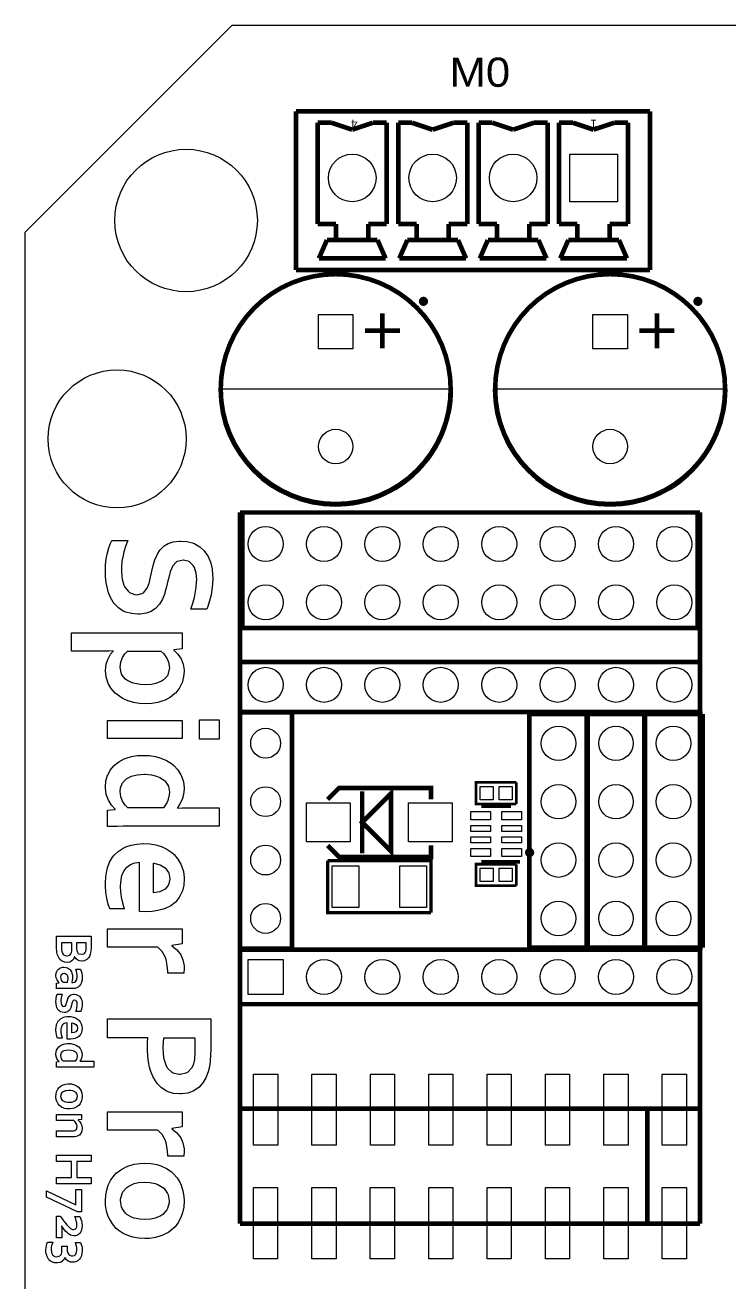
# Model space of a CAD drawing. Extents: x 27 to 210, y 6 to 115.
# Drawn here: x 26.8 to 57.4, y 60 to 114.7 of the extents above; entities that cross this region are included whole.
import ezdxf
from ezdxf.enums import TextEntityAlignment as Align

# ---------------------------------------------------------------- set-up
doc = ezdxf.new("R2010")
doc.units = 0
doc.header["$MEASUREMENT"] = 0
for name, color, linetype in [('BOTTOM', 132, 'CONTINUOUS'), ('OUTLINE', 7, 'CONTINUOUS'), ('SILKSCREEN_TOP', 7, 'CONTINUOUS'), ('TOP', 1, 'CONTINUOUS')]:
    doc.layers.add(name, color=color, linetype=linetype)

msp = doc.modelspace()

# ---------------------------------------------------------------- linework, layer by layer
at = {"layer": 'BOTTOM'}
for points in [[(50.44821, 109.08411), (52.51831, 109.08411), (52.51831, 107.01401), (50.44821, 107.01401)], [(39.51351, 102.11181), (41.01465, 102.11181), (41.01465, 100.61067), (39.51351, 100.61067)], [(51.45151, 102.11181), (52.95265, 102.11181), (52.95265, 100.61067), (51.45151, 100.61067)], [(37.97808, 72.52716), (36.45408, 72.52716), (36.45408, 74.05116), (37.97808, 74.05116)]]:
    msp.add_lwpolyline(points, close=True, dxfattribs=at)
for centre, radius in [((33.7566, 106.1974), 3.10007), ((40.9829, 108.04906), 1.03505), ((44.48302, 108.04906), 1.03505), ((47.98314, 108.04906), 1.03505), ((30.75686, 96.6978), 2.99974), ((40.26408, 96.36252), 0.75057), ((52.20208, 96.36252), 0.75057), ((37.21608, 92.12326), 0.762), ((39.75608, 92.12326), 0.762), ((42.29608, 92.12326), 0.762), ((44.83608, 92.12326), 0.762), ((47.37608, 92.12326), 0.762), ((49.91608, 92.12326), 0.762), ((52.45608, 92.12326), 0.762), ((54.99608, 92.12326), 0.762), ((37.21608, 89.58326), 0.762), ((39.75608, 89.58326), 0.762), ((42.29608, 89.58326), 0.762), ((44.83608, 89.58326), 0.762), ((47.37608, 89.58326), 0.762), ((49.91608, 89.58326), 0.762), ((52.45608, 89.58326), 0.762), ((54.99608, 89.58326), 0.762), ((37.21608, 85.99678), 0.762), ((39.75608, 85.99678), 0.762), ((42.29608, 85.99678), 0.762), ((44.83608, 85.99678), 0.762), ((47.37608, 85.99678), 0.762), ((49.91608, 85.99678), 0.762), ((52.45608, 85.99678), 0.762), ((54.99608, 85.99678), 0.762), ((37.21608, 83.45424), 0.65024), ((49.95672, 83.4517), 0.75057), ((52.45608, 83.4517), 0.75057), ((54.95544, 83.4517), 0.75057), ((37.21608, 80.91424), 0.65024), ((49.95672, 80.9117), 0.75057), ((52.45608, 80.9117), 0.75057), ((54.95544, 80.9117), 0.75057), ((37.21608, 78.37424), 0.65024), ((49.95672, 78.3717), 0.75057), ((52.45608, 78.3717), 0.75057), ((54.95544, 78.3717), 0.75057), ((37.21608, 75.83424), 0.65024), ((49.95672, 75.8317), 0.75057), ((52.45608, 75.8317), 0.75057), ((54.95544, 75.8317), 0.75057), ((39.75608, 73.28916), 0.762), ((42.29608, 73.28916), 0.762), ((44.83608, 73.28916), 0.762), ((47.37608, 73.28916), 0.762), ((49.91608, 73.28916), 0.762), ((52.45608, 73.28916), 0.762), ((54.99608, 73.28916), 0.762)]:
    msp.add_circle(centre, radius, dxfattribs=at)
at = {"layer": 'OUTLINE'}
for points in [[(205.75778, 15.69974), (195.7578, 5.69976), (127.85598, 5.69976), (127.3556, 6.20014), (127.3556, 7.59968, 0.999282), (124.1552, 7.59968), (124.1552, 6.20014), (123.65482, 5.69976), (35.75558, 5.69976), (26.75636, 14.69898), (26.75636, 105.69702), (35.75558, 114.69624), (123.65482, 114.69624), (124.1552, 114.19586), (124.1552, 112.79632, 0.999282), (127.3556, 112.79632), (127.3556, 114.19586), (127.85598, 114.69624), (195.7578, 114.69624), (205.75778, 104.69626)], [(127.3556, 114.19586), (127.85598, 114.69624), (195.7578, 114.69624), (205.75778, 104.69626), (205.75778, 15.69974), (195.7578, 5.69976), (127.85598, 5.69976), (127.3556, 6.20014), (127.3556, 7.59968, 0.999282), (124.1552, 7.59968), (124.1552, 6.20014), (123.65482, 5.69976), (35.75558, 5.69976), (26.75636, 14.69898), (26.75636, 105.69702), (35.75558, 114.69624), (123.65482, 114.69624), (124.1552, 114.19586), (124.1552, 112.79632, 0.999282), (127.3556, 112.79632)], [(124.1552, 6.20014), (123.65482, 5.69976), (35.75558, 5.69976), (26.75636, 14.69898), (26.75636, 105.69702), (35.75558, 114.69624), (123.65482, 114.69624), (124.1552, 114.19586), (124.1552, 112.79632, 0.999282), (127.3556, 112.79632), (127.3556, 114.19586), (127.85598, 114.69624), (195.7578, 114.69624), (205.75778, 104.69626), (205.75778, 15.69974), (195.7578, 5.69976), (127.85598, 5.69976), (127.3556, 6.20014), (127.3556, 7.59968, 0.999282), (124.1552, 7.59968)]]:
    msp.add_lwpolyline(points, format="xyb", close=True, dxfattribs=at)
at = {"layer": 'SILKSCREEN_TOP'}
for points in [[(124.1552, 6.20014), (123.65482, 5.69976), (35.75558, 5.69976), (26.75636, 14.69898), (26.75636, 105.69702), (35.75558, 114.69624), (123.65482, 114.69624), (124.1552, 114.19586), (124.1552, 112.79632, 0.999282), (127.3556, 112.79632), (127.3556, 114.19586), (127.85598, 114.69624), (195.7578, 114.69624), (205.75778, 104.69626), (205.75778, 15.69974), (195.7578, 5.69976), (127.85598, 5.69976), (127.3556, 6.20014), (127.3556, 7.59968, 0.999282), (124.1552, 7.59968)], [(127.3556, 114.19586), (127.85598, 114.69624), (195.7578, 114.69624), (205.75778, 104.69626), (205.75778, 15.69974), (195.7578, 5.69976), (127.85598, 5.69976), (127.3556, 6.20014), (127.3556, 7.59968, 0.999282), (124.1552, 7.59968), (124.1552, 6.20014), (123.65482, 5.69976), (35.75558, 5.69976), (26.75636, 14.69898), (26.75636, 105.69702), (35.75558, 114.69624), (123.65482, 114.69624), (124.1552, 114.19586), (124.1552, 112.79632, 0.999282), (127.3556, 112.79632)], [(205.75778, 15.69974), (195.7578, 5.69976), (127.85598, 5.69976), (127.3556, 6.20014), (127.3556, 7.59968, 0.999282), (124.1552, 7.59968), (124.1552, 6.20014), (123.65482, 5.69976), (35.75558, 5.69976), (26.75636, 14.69898), (26.75636, 105.69702), (35.75558, 114.69624), (123.65482, 114.69624), (124.1552, 114.19586), (124.1552, 112.79632, 0.999282), (127.3556, 112.79632), (127.3556, 114.19586), (127.85598, 114.69624), (195.7578, 114.69624), (205.75778, 104.69626)], [(40.26408, 93.77426, 0.414214), (45.3517, 98.86188), (40.26408, 98.86188), (35.17646, 98.86188, 0.414164)], [(52.20208, 93.77426, 0.414214), (57.2897, 98.86188), (52.20208, 98.86188), (47.11446, 98.86188, 0.414164)]]:
    msp.add_lwpolyline(points, format="xyb", close=True, dxfattribs=at)
for points, const_width in [([(53.93436, 110.94974), (38.53434, 110.94974)], 0.2032), ([(38.53434, 110.94974), (38.53434, 104.04856)], 0.2032), ([(46.37786, 110.94974), (38.53434, 110.94974)], 0.20066), ([(38.53434, 104.04856), (38.53434, 110.94974)], 0.20066), ([(40.08374, 110.44936), (39.48176, 110.44936)], 0.2032), ([(39.48176, 110.44936), (39.48176, 106.05008)], 0.2032), ([(39.4843, 106.05008), (39.4843, 110.44936)], 0.20066), ([(40.08374, 110.44936), (39.4843, 110.44936)], 0.20066), ([(40.9829, 110.14964), (40.08374, 110.44936)], 0.2032), ([(40.9829, 110.14964), (40.08374, 110.44936)], 0.20066), ([(41.88206, 110.44936), (40.9829, 110.14964)], 0.2032), ([(41.88206, 110.44936), (40.9829, 110.14964)], 0.20066), ([(42.48404, 110.44936), (41.88206, 110.44936)], 0.2032), ([(42.48404, 110.44936), (41.88206, 110.44936)], 0.20066), ([(42.48404, 106.05008), (42.48404, 110.44936)], 0.2032), ([(42.48404, 106.05008), (42.48404, 110.44936)], 0.20066), ([(43.58386, 110.44936), (42.98188, 110.44936)], 0.2032), ([(42.98188, 110.44936), (42.98188, 106.05008)], 0.2032), ([(42.98442, 106.05008), (42.98442, 110.44936)], 0.20066), ([(43.58386, 110.44936), (42.98442, 110.44936)], 0.20066), ([(44.48302, 110.14964), (43.58386, 110.44936)], 0.2032), ([(44.48302, 110.14964), (43.58386, 110.44936)], 0.20066), ([(45.38218, 110.44936), (44.48302, 110.14964)], 0.2032), ([(45.38218, 110.44936), (44.48302, 110.14964)], 0.20066), ([(45.98416, 110.44936), (45.38218, 110.44936)], 0.2032), ([(45.98416, 110.44936), (45.38218, 110.44936)], 0.20066), ([(45.98416, 106.05008), (45.98416, 110.44936)], 0.2032), ([(45.98416, 106.05008), (45.98416, 110.44936)], 0.20066), ([(53.93436, 110.94974), (46.37786, 110.94974)], 0.20066), ([(47.08398, 110.44936), (46.482, 110.44936)], 0.2032), ([(46.482, 110.44936), (46.482, 106.05008)], 0.2032), ([(47.08398, 110.44936), (46.482, 110.44936)], 0.20066), ([(46.482, 106.05008), (46.482, 110.44936)], 0.20066), ([(47.98314, 110.14964), (47.08398, 110.44936)], 0.2032), ([(47.98314, 110.14964), (47.08398, 110.44936)], 0.20066), ([(48.8823, 110.44936), (47.98314, 110.14964)], 0.2032), ([(48.8823, 110.44936), (47.98314, 110.14964)], 0.20066), ([(49.48428, 110.44936), (48.8823, 110.44936)], 0.2032), ([(49.48428, 110.44936), (48.8823, 110.44936)], 0.20066), ([(49.48428, 106.05008), (49.48428, 110.44936)], 0.2032), ([(49.48428, 106.05008), (49.48428, 110.44936)], 0.20066), ([(50.5841, 110.44936), (49.98212, 110.44936)], 0.2032), ([(49.98212, 110.44936), (49.98212, 106.05008)], 0.2032), ([(49.98212, 106.05008), (49.98212, 110.44936)], 0.20066), ([(50.5841, 110.44936), (49.98212, 110.44936)], 0.20066), ([(51.48326, 110.14964), (50.5841, 110.44936)], 0.2032), ([(51.48326, 110.14964), (50.5841, 110.44936)], 0.20066), ([(52.38242, 110.44936), (51.48326, 110.14964)], 0.2032), ([(52.38242, 110.44936), (51.48326, 110.14964)], 0.20066), ([(52.9844, 110.44936), (52.38242, 110.44936)], 0.2032), ([(52.9844, 110.44936), (52.38242, 110.44936)], 0.20066), ([(52.9844, 106.05008), (52.9844, 110.44936)], 0.2032), ([(52.9844, 106.05008), (52.9844, 110.44936)], 0.20066), ([(53.93436, 104.04856), (53.93436, 110.94974)], 0.2032), ([(53.93436, 104.04856), (53.93436, 110.94974)], 0.20066), ([(39.48176, 106.05008), (40.28186, 106.05008)], 0.2032), ([(40.2844, 106.05008), (39.4843, 106.05008)], 0.20066), ([(40.28186, 106.05008), (40.28186, 105.34904)], 0.2032), ([(40.2844, 105.34904), (40.2844, 106.05008)], 0.20066), ([(41.68394, 106.05008), (42.48404, 106.05008)], 0.2032), ([(41.68394, 105.34904), (41.68394, 106.05008)], 0.2032), ([(42.48404, 106.05008), (41.68394, 106.05008)], 0.20066), ([(41.68394, 105.34904), (41.68394, 106.05008)], 0.20066), ([(42.98188, 106.05008), (43.78198, 106.05008)], 0.2032), ([(43.78452, 106.05008), (42.98442, 106.05008)], 0.20066), ([(43.78198, 106.05008), (43.78198, 105.34904)], 0.2032), ([(43.78452, 105.34904), (43.78452, 106.05008)], 0.20066), ([(45.18406, 105.34904), (45.18406, 106.05008)], 0.2032), ([(45.18406, 106.05008), (45.98416, 106.05008)], 0.2032), ([(45.98416, 106.05008), (45.18406, 106.05008)], 0.20066), ([(45.18406, 105.34904), (45.18406, 106.05008)], 0.20066), ([(46.482, 106.05008), (47.2821, 106.05008)], 0.2032), ([(46.482, 106.05008), (47.2821, 106.05008)], 0.20066), ([(47.2821, 106.05008), (47.2821, 105.34904)], 0.2032), ([(47.2821, 105.34904), (47.2821, 106.05008)], 0.20066), ([(48.68418, 106.05008), (49.48428, 106.05008)], 0.2032), ([(48.68418, 105.34904), (48.68418, 106.05008)], 0.2032), ([(48.68418, 106.05008), (49.48428, 106.05008)], 0.20066), ([(48.68418, 105.34904), (48.68418, 106.05008)], 0.20066), ([(49.98212, 106.05008), (50.78222, 106.05008)], 0.2032), ([(50.78222, 106.05008), (49.98212, 106.05008)], 0.20066), ([(50.78222, 106.05008), (50.78222, 105.34904)], 0.2032), ([(50.78222, 105.34904), (50.78222, 106.05008)], 0.20066), ([(52.1843, 105.34904), (52.1843, 106.05008)], 0.2032), ([(52.1843, 106.05008), (52.9844, 106.05008)], 0.2032), ([(52.9844, 106.05008), (52.1843, 106.05008)], 0.20066), ([(52.1843, 105.34904), (52.1843, 106.05008)], 0.20066), ([(39.53256, 104.54894), (39.88308, 105.34904)], 0.2032), ([(39.53256, 104.54894), (39.88308, 105.34904)], 0.20066), ([(39.88308, 105.34904), (42.08272, 105.34904)], 0.2032), ([(40.2844, 105.34904), (39.88308, 105.34904)], 0.20066), ([(42.08272, 105.34904), (39.98214, 105.34904)], 0.20066), ([(42.08272, 105.34904), (42.43324, 104.54894)], 0.2032), ([(42.43324, 104.54894), (42.08272, 105.34904)], 0.20066), ([(43.03268, 104.54894), (43.3832, 105.34904)], 0.2032), ([(43.03268, 104.54894), (43.3832, 105.34904)], 0.20066), ([(43.3832, 105.34904), (45.58284, 105.34904)], 0.2032), ([(43.78452, 105.34904), (43.3832, 105.34904)], 0.20066), ([(45.58284, 105.34904), (43.48226, 105.34904)], 0.20066), ([(45.58284, 105.34904), (45.93336, 104.54894)], 0.2032), ([(45.93336, 104.54894), (45.58284, 105.34904)], 0.20066), ([(46.5328, 104.54894), (46.88332, 105.34904)], 0.2032), ([(46.5328, 104.54894), (46.88332, 105.34904)], 0.20066), ([(46.88332, 105.34904), (49.08296, 105.34904)], 0.2032), ([(46.88332, 105.34904), (48.9839, 105.34904)], 0.20066), ([(48.68418, 105.34904), (49.08296, 105.34904)], 0.20066), ([(49.08296, 105.34904), (49.43348, 104.54894)], 0.2032), ([(49.43348, 104.54894), (49.08296, 105.34904)], 0.20066), ([(50.03292, 104.54894), (50.38344, 105.34904)], 0.2032), ([(50.03292, 104.54894), (50.38344, 105.34904)], 0.20066), ([(50.38344, 105.34904), (52.58308, 105.34904)], 0.2032), ([(50.78222, 105.34904), (50.38344, 105.34904)], 0.20066), ([(52.58308, 105.34904), (50.4825, 105.34904)], 0.20066), ([(52.58308, 105.34904), (52.9336, 104.54894)], 0.2032), ([(52.9336, 104.54894), (52.58308, 105.34904)], 0.20066), ([(42.43324, 104.54894), (39.53256, 104.54894)], 0.2032), ([(42.43324, 104.54894), (39.53256, 104.54894)], 0.20066), ([(45.93336, 104.54894), (43.03268, 104.54894)], 0.2032), ([(45.93336, 104.54894), (43.03268, 104.54894)], 0.20066), ([(49.43348, 104.54894), (46.5328, 104.54894)], 0.2032), ([(46.5328, 104.54894), (49.43348, 104.54894)], 0.20066), ([(52.9336, 104.54894), (50.03292, 104.54894)], 0.2032), ([(52.9336, 104.54894), (50.03292, 104.54894)], 0.20066), ([(38.53434, 104.04856), (53.93436, 104.04856)], 0.2032), ([(46.609, 104.04856), (38.53434, 104.04856)], 0.20066), ([(53.93436, 104.04856), (46.609, 104.04856)], 0.20066), ([(42.29608, 100.63988), (42.29608, 102.16388)], 0.2032), ([(42.29608, 102.16388), (42.29608, 100.63988)], 0.20066), ([(54.23408, 100.63988), (54.23408, 102.16388)], 0.2032), ([(54.23408, 102.16388), (54.23408, 100.63988)], 0.20066), ([(41.53408, 101.40442), (43.05808, 101.40188)], 0.2032), ([(41.53408, 101.40442), (43.05808, 101.40188)], 0.20066), ([(53.47208, 101.40442), (54.99608, 101.40188)], 0.2032), ([(53.47208, 101.40442), (54.99608, 101.40188)], 0.20066), ([(56.1086, 93.49486), (36.1061, 93.49486)], 0.20066), ([(36.1061, 93.49486), (36.1061, 62.55512)], 0.20066), ([(56.1086, 93.49486), (56.10606, 62.55512)], 0.20066), ([(36.20008, 93.46184), (36.20008, 88.46312)], 0.20066), ([(56.01208, 93.46184), (56.01208, 88.46312)], 0.20066), ([(56.01208, 88.46312), (36.20008, 88.46312)], 0.20066), ([(56.11368, 86.98484), (36.20008, 86.98484)], 0.20066), ([(56.01208, 84.8106), (36.20008, 84.8106)], 0.20066), ([(48.68672, 74.5617), (48.68672, 84.7217)], 0.20066), ([(51.22672, 84.7217), (48.68672, 84.7217)], 0.20066), ([(51.18608, 74.5617), (51.18608, 84.7217)], 0.20066), ([(53.72608, 84.7217), (51.18608, 84.7217)], 0.20066), ([(51.22672, 74.5617), (51.22672, 84.7217)], 0.20066), ([(53.68544, 74.5617), (53.68544, 84.7217)], 0.20066), ([(56.22544, 84.7217), (53.68544, 84.7217)], 0.20066), ([(53.72608, 74.5617), (53.72608, 84.7217)], 0.20066), ([(56.22544, 74.5617), (56.22544, 84.7217)], 0.20066), ([(39.91356, 81.01076), (40.41394, 81.51114), (44.41444, 81.51114), (44.41444, 81.01076)], 0.20066), ([(48.12284, 80.8101), (46.36516, 80.8101), (46.36516, 81.7499), (48.12284, 81.7499)], 0.11938), ([(48.12284, 80.8101), (48.12284, 81.7499)], 0.11938), ([(41.4147, 80.01), (42.66438, 81.25968), (42.66438, 78.76032), (41.4147, 80.01)], 0.2032), ([(41.4147, 80.01), (42.66438, 78.76032), (42.66438, 81.25968), (41.4147, 80.01)], 0.20066), ([(41.4147, 81.35874), (41.4147, 78.66126)], 0.20066), ([(47.89424, 80.70596), (46.59376, 80.70596)], 0.14986), ([(44.41444, 79.00924), (44.41444, 78.50886), (40.41394, 78.50886), (39.91356, 79.00924)], 0.20066), ([(39.91356, 78.35138), (44.41444, 78.35138), (44.41444, 76.08062)], 0.14986), ([(44.41444, 76.08062), (39.91356, 76.08062), (39.91356, 78.35138)], 0.14986), ([(48.12284, 77.2541), (46.36516, 77.2541), (46.36516, 78.1939), (48.12284, 78.1939)], 0.11938), ([(48.27524, 78.29804), (46.59376, 78.29804)], 0.14986), ([(48.12284, 77.2541), (48.12284, 78.1939)], 0.11938), ([(56.01208, 74.47534), (36.20008, 74.47534)], 0.20066), ([(51.22672, 74.5617), (48.68672, 74.5617)], 0.20066), ([(53.72608, 74.5617), (51.18608, 74.5617)], 0.20066), ([(56.22544, 74.5617), (53.68544, 74.5617)], 0.20066), ([(56.01208, 72.10298), (36.20008, 72.10298)], 0.20066), ([(53.82514, 67.55384), (53.82514, 62.55512)], 0.20066), ([(56.10606, 62.55512), (36.1061, 62.55512)], 0.20066)]:
    msp.add_lwpolyline(points, dxfattribs=dict(at, const_width=const_width))
at = {"layer": 'SILKSCREEN_TOP', "const_width": 0.20066}
for points in [[(45.26534, 98.86188, 1), (35.26282, 98.86188, 1), (45.26534, 98.86188)], [(57.20334, 98.86188, 1), (47.20082, 98.86188, 1), (57.20334, 98.86188)], [(44.18076, 102.6795, 1.003843), (43.98264, 102.6795, 0.996171), (44.18076, 102.6795)], [(56.11876, 102.6795, 1.003843), (55.92064, 102.6795, 0.996171), (56.11876, 102.6795)], [(48.79848, 78.7019, 1.00101), (48.60036, 78.7019, 0.998991), (48.79848, 78.7019)]]:
    msp.add_lwpolyline(points, format="xyb", dxfattribs=at)
at = {"layer": 'SILKSCREEN_TOP'}
for points in [[(32.23768, 89.18956), (32.0167, 89.11082), (31.75254, 89.07526), (31.65602, 89.07018), (31.3817, 89.09304), (31.1404, 89.15654), (31.0261, 89.2048), (30.81274, 89.3445), (30.6324, 89.52992), (30.59176, 89.58834), (30.46984, 89.79916), (30.37332, 90.04046), (30.33268, 90.18778), (30.28442, 90.43162), (30.25648, 90.68816), (30.24886, 90.96248), (30.25648, 91.22156), (30.28696, 91.48064), (30.32252, 91.6813), (30.3911, 91.95562), (30.48254, 92.1893), (30.52318, 92.27058), (31.22168, 92.27058), (31.12262, 92.02166), (31.04388, 91.77782), (31.0134, 91.62542), (30.96768, 91.37142), (30.94736, 91.11234), (30.94482, 90.9701), (30.95752, 90.71102), (30.9753, 90.5891), (31.04388, 90.33256), (31.08706, 90.24874), (31.24454, 90.05062), (31.29788, 90.00998), (31.52902, 89.92362), (31.623, 89.91854), (31.87192, 89.98204), (31.9024, 90.00236), (32.05988, 90.20048), (32.07512, 90.23096), (32.16402, 90.46972), (32.18434, 90.55354), (32.23768, 90.805), (32.26562, 90.93454), (32.32658, 91.19108), (32.40278, 91.43746), (32.50692, 91.67876), (32.62122, 91.85656), (32.79902, 92.0369), (32.97428, 92.14612), (33.1978, 92.21978), (33.46958, 92.25026), (33.51276, 92.2528), (33.78708, 92.23248), (34.02838, 92.17152), (34.13506, 92.12834), (34.35858, 91.99372), (34.544, 91.821), (34.57194, 91.78798), (34.71164, 91.5797), (34.81324, 91.3384), (34.83102, 91.2876), (34.88436, 91.04884), (34.90976, 90.78722), (34.91484, 90.64244), (34.90468, 90.38336), (34.87928, 90.12428), (34.84118, 89.91854), (34.78022, 89.64422), (34.70402, 89.40292), (34.66084, 89.29116), (33.95726, 89.29116), (34.0487, 89.5477), (34.11982, 89.79662), (34.15538, 89.96426), (34.19856, 90.23096), (34.21634, 90.48496), (34.21888, 90.56878), (34.19602, 90.85834), (34.12744, 91.09456), (34.06902, 91.19108), (33.89376, 91.35618), (33.64738, 91.4146), (33.62452, 91.4146), (33.3756, 91.35872), (33.34512, 91.34094), (33.16986, 91.15552), (33.16224, 91.1479), (33.0581, 90.91168), (33.04286, 90.86088), (32.98444, 90.60942), (32.96412, 90.51798), (32.9057, 90.2589), (32.83712, 90.00998), (32.82696, 89.96934), (32.73044, 89.72042), (32.60598, 89.5096), (32.43326, 89.3191)], [(28.76804, 88.25738), (33.58896, 88.25738), (33.58896, 87.55888), (33.2232, 87.52332), (33.2232, 87.51062), (33.40354, 87.33536), (33.54578, 87.13216), (33.63468, 86.89848), (33.67024, 86.63686), (33.67024, 86.59368), (33.64738, 86.33968), (33.58134, 86.08568), (33.57118, 86.0679), (33.45434, 85.84184), (33.29178, 85.63864), (33.26638, 85.61324), (33.07334, 85.4583), (32.84474, 85.33384), (32.74822, 85.29574), (32.52216, 85.2297), (32.26562, 85.18652), (32.00654, 85.17636), (31.7246, 85.1916), (31.46806, 85.23224), (31.242, 85.29828), (31.22422, 85.30336), (30.9753, 85.4202), (30.76702, 85.5599), (30.67558, 85.64118), (30.50032, 85.84184), (30.37078, 86.05774), (30.353, 86.10346), (30.2768, 86.34984), (30.24886, 86.60638), (30.24886, 86.62416), (30.2768, 86.89086), (30.34792, 87.09914), (30.47492, 87.33282), (30.5816, 87.45728), (30.5816, 87.46998), (30.3911, 87.46236), (30.13202, 87.45982), (28.76804, 87.45982)], [(30.92958, 86.5124), (30.88386, 86.76894), (30.91434, 86.98738), (30.99054, 87.18042), (31.09468, 87.3379), (31.20898, 87.45982), (32.66186, 87.45982), (32.78378, 87.3379), (32.9311, 87.12708), (32.98952, 86.9823), (33.0327, 86.73084), (33.02762, 86.67496), (32.96412, 86.43112), (32.94126, 86.39048), (32.766, 86.19744), (32.68472, 86.14918), (32.4358, 86.05266), (32.25038, 86.0171), (31.97606, 86.00186), (31.77794, 86.01202), (31.53156, 86.05266), (31.41218, 86.08822), (31.18612, 86.1949), (31.12516, 86.24062), (30.96514, 86.4362)], [(30.33268, 83.6549), (30.33268, 84.44992), (33.58896, 84.44992), (33.58896, 83.6549)], [(34.33572, 83.63458), (34.33572, 84.47278), (35.19932, 84.47278), (35.19932, 83.63458)], [(35.19932, 79.8449), (31.01848, 79.8449), (30.77464, 79.83982), (30.7467, 79.83982), (30.47492, 79.82966), (30.33268, 79.82712), (30.33268, 80.54594), (30.67812, 80.57896), (30.67812, 80.5942), (30.51302, 80.76184), (30.37586, 80.97774), (30.28696, 81.22412), (30.28188, 81.2419), (30.24886, 81.49844), (30.24886, 81.55432), (30.27172, 81.8134), (30.3403, 82.06232), (30.34538, 82.06232), (30.45968, 82.28838), (30.62478, 82.49158), (30.63748, 82.4992), (30.82544, 82.6516), (31.05912, 82.77352), (31.15056, 82.80908), (31.37916, 82.87512), (31.63316, 82.91576), (31.89478, 82.92592), (32.1691, 82.91576), (32.42564, 82.87512), (32.65932, 82.80908), (32.9057, 82.7024), (33.1216, 82.56778), (33.22066, 82.48396), (33.39846, 82.29346), (33.53308, 82.0801), (33.55848, 82.02168), (33.63722, 81.7753), (33.67024, 81.51876), (33.67024, 81.47812), (33.64738, 81.2292), (33.58388, 81.00568), (33.4899, 80.81264), (33.38576, 80.645), (33.38576, 80.63484), (33.58134, 80.64246), (33.84042, 80.645), (35.19932, 80.645)], [(32.98698, 81.58226), (33.03524, 81.3308), (33.02762, 81.20888), (32.95904, 80.95996), (32.91332, 80.85836), (32.76854, 80.645), (31.22422, 80.645), (31.10484, 80.76438), (30.99562, 80.93456), (30.91434, 81.13014), (30.88386, 81.35874), (30.8991, 81.51368), (30.99054, 81.73974), (31.16072, 81.91246), (31.18612, 81.9277), (31.38932, 82.02676), (31.6357, 82.08264), (31.9278, 82.10296), (31.97352, 82.10296), (32.25038, 82.08264), (32.47644, 82.02676), (32.61106, 81.97088), (32.81426, 81.8388), (32.84982, 81.80324), (32.98444, 81.58734)], [(33.08604, 76.38034), (32.84982, 76.2635), (32.76346, 76.23048), (32.53232, 76.1746), (32.27578, 76.1365), (32.00908, 76.12634), (31.74492, 76.13396), (31.7246, 76.1365), (31.7246, 78.27264), (31.46044, 78.22184), (31.34106, 78.17104), (31.13532, 78.0161), (31.08198, 77.95006), (30.96514, 77.724), (30.9372, 77.6351), (30.89656, 77.38364), (30.88894, 77.2414), (30.90418, 76.9874), (30.9372, 76.75626), (30.99562, 76.50734), (31.06928, 76.25334), (31.07182, 76.24572), (30.43682, 76.24572), (30.36824, 76.454), (30.30728, 76.71816), (30.26918, 76.97216), (30.2514, 77.23124), (30.24886, 77.3811), (30.2641, 77.6478), (30.30474, 77.89926), (30.33776, 78.03642), (30.43174, 78.28534), (30.56128, 78.50378), (30.62478, 78.58252), (30.80766, 78.7527), (31.02356, 78.89494), (31.1404, 78.94828), (31.36138, 79.02448), (31.61538, 79.0702), (31.89478, 79.08798), (31.90494, 79.08798), (32.18434, 79.07274), (32.43834, 79.0321), (32.66948, 78.96352), (32.68218, 78.95844), (32.92602, 78.84414), (33.13684, 78.7019), (33.23336, 78.61554), (33.401, 78.41742), (33.53054, 78.19644), (33.56356, 78.12024), (33.63722, 77.87386), (33.67024, 77.61732), (33.67024, 77.54874), (33.65246, 77.28204), (33.59658, 77.03566), (33.57372, 76.97978), (33.46196, 76.7461), (33.2994, 76.54544), (33.27908, 76.52766)], [(32.34436, 76.95438), (32.34436, 78.23454), (32.36722, 78.232), (32.61614, 78.1685), (32.62376, 78.16596), (32.84474, 78.03134), (32.99714, 77.82814), (33.00222, 77.8129), (33.05048, 77.56144), (33.05048, 77.54366), (32.99714, 77.29474), (32.84474, 77.10678), (32.61614, 76.98994), (32.6009, 76.9874)], [(29.62148, 75.06208), (29.62148, 74.54138), (29.61894, 74.42962), (29.6037, 74.33818), (29.58846, 74.27214), (29.55036, 74.1807), (29.52496, 74.14006), (29.45892, 74.0664), (29.43606, 74.04608), (29.3497, 74.00036), (29.33192, 73.99274), (29.23794, 73.9775), (29.2227, 73.9775), (29.12618, 73.98766), (29.0449, 74.02068), (28.97378, 74.07402), (28.91536, 74.1553), (28.91028, 74.16546), (28.9052, 74.16546), (28.86456, 74.07656), (28.85694, 74.06132), (28.79344, 73.98766), (28.78582, 73.98258), (28.702, 73.93432), (28.69438, 73.93178), (28.6004, 73.914), (28.57754, 73.91146), (28.48356, 73.92416), (28.4607, 73.92924), (28.37434, 73.96734), (28.33878, 73.9902), (28.2702, 74.0537), (28.22956, 74.10704), (28.18638, 74.18578), (28.1559, 74.28484), (28.15336, 74.29246), (28.14066, 74.35342), (28.1305, 74.42708), (28.12542, 74.51598), (28.12288, 74.6125), (28.12288, 75.06208)], [(32.9565, 73.44918), (32.9565, 73.51776), (32.93872, 73.79208), (32.89046, 74.041), (32.84982, 74.16038), (32.72028, 74.38898), (32.54502, 74.56678), (32.512, 74.58964), (30.33268, 74.58964), (30.33268, 75.3872), (33.58896, 75.3872), (33.58896, 74.7268), (33.13684, 74.65568), (33.13684, 74.64044), (33.34258, 74.48804), (33.50514, 74.29246), (33.53054, 74.24928), (33.62198, 74.0283), (33.6677, 73.76922), (33.67024, 73.66), (33.65754, 73.44918)], [(28.35402, 74.60996), (28.35402, 74.78776), (28.77566, 74.78776), (28.77566, 74.5109), (28.77058, 74.41692), (28.75534, 74.33818), (28.7401, 74.30262), (28.68422, 74.2315), (28.66898, 74.2188), (28.575, 74.19594), (28.50896, 74.2061), (28.45054, 74.23912), (28.40228, 74.30262), (28.40228, 74.30516), (28.36926, 74.3966), (28.35656, 74.4855), (28.35656, 74.50836)], [(29.00426, 74.54138), (29.00426, 74.78776), (29.39288, 74.78776), (29.39288, 74.5617), (29.39034, 74.46264), (29.3751, 74.39152), (29.3624, 74.36104), (29.30652, 74.28992), (29.29382, 74.2823), (29.19984, 74.25944), (29.18968, 74.25944), (29.09824, 74.28484), (29.083, 74.295), (29.02712, 74.37374), (29.01188, 74.42962)], [(28.26004, 72.78116), (28.15844, 72.77862), (28.12288, 72.77608), (28.12288, 73.01484), (28.23972, 73.02754), (28.23972, 73.03262), (28.19146, 73.08596), (28.1432, 73.15708), (28.11018, 73.24598), (28.09494, 73.3425), (28.09494, 73.35266), (28.1051, 73.45172), (28.12034, 73.49744), (28.16352, 73.5838), (28.18892, 73.61428), (28.26512, 73.6727), (28.29814, 73.68794), (28.38958, 73.71334), (28.44292, 73.71588), (28.53944, 73.70572), (28.6004, 73.6854), (28.67914, 73.63206), (28.71724, 73.5965), (28.76804, 73.51522), (28.7909, 73.45934), (28.80868, 73.3679), (28.8163, 73.28154), (28.80868, 73.18502), (28.80614, 73.152), (28.78582, 73.05548), (28.78582, 73.04786), (28.829, 73.04786), (28.90266, 73.06056), (28.96616, 73.1012), (29.00934, 73.1774), (29.02458, 73.27138), (29.02458, 73.28916), (29.0195, 73.38568), (29.0068, 73.45172), (28.98394, 73.54062), (28.95346, 73.62444), (29.16174, 73.62444), (29.19222, 73.53554), (29.21508, 73.45172), (29.23032, 73.35774), (29.2354, 73.25868), (29.23032, 73.15708), (29.21254, 73.06564), (29.20746, 73.0504), (29.16682, 72.95896), (29.12618, 72.90054), (29.05506, 72.83704), (29.0068, 72.81164), (28.91536, 72.78624), (28.8544, 72.7837), (28.34132, 72.7837)], [(28.59532, 73.33742), (28.60802, 73.23582), (28.60802, 73.23328), (28.60294, 73.13676), (28.58516, 73.04786), (28.42006, 73.04786), (28.38196, 73.0885), (28.34386, 73.14438), (28.31846, 73.21042), (28.3083, 73.28662), (28.31592, 73.34758), (28.34132, 73.39838), (28.38958, 73.43394), (28.45308, 73.44664), (28.4988, 73.43902), (28.56992, 73.39076)], [(28.29814, 71.77532), (28.2194, 71.8312), (28.18384, 71.87184), (28.13812, 71.95312), (28.1178, 72.0217), (28.10002, 72.11314), (28.09494, 72.21474), (28.10002, 72.3138), (28.11018, 72.39762), (28.13812, 72.49668), (28.15336, 72.53478), (28.36672, 72.53478), (28.33624, 72.43826), (28.32354, 72.37476), (28.31084, 72.2757), (28.31084, 72.23506), (28.31846, 72.14362), (28.33878, 72.06996), (28.38196, 72.0217), (28.43784, 72.00392), (28.49372, 72.0217), (28.53436, 72.07504), (28.55976, 72.1487), (28.58262, 72.2376), (28.61056, 72.33158), (28.61818, 72.34936), (28.6639, 72.43572), (28.67152, 72.44588), (28.74518, 72.5043), (28.75788, 72.50938), (28.84678, 72.53224), (28.88234, 72.53478), (28.9814, 72.52208), (29.03982, 72.50176), (29.11856, 72.44588), (29.14904, 72.41286), (29.1973, 72.33158), (29.21508, 72.28332), (29.23286, 72.18934), (29.2354, 72.13092), (29.23286, 72.02932), (29.22016, 71.94296), (29.1973, 71.8439), (29.17698, 71.78294), (28.96108, 71.78294), (28.98394, 71.86168), (29.00172, 71.9455), (29.01442, 72.02932), (29.0195, 72.10806), (29.01188, 72.1868), (28.98902, 72.24014), (28.95346, 72.26808), (28.91282, 72.27824), (28.85186, 72.25792), (28.81376, 72.20204), (28.78836, 72.13092), (28.77058, 72.05726), (28.74264, 71.96328), (28.73756, 71.9455), (28.69692, 71.8566), (28.68422, 71.8439), (28.6131, 71.7804), (28.59786, 71.77024), (28.50896, 71.74484), (28.45816, 71.7423), (28.3591, 71.75246)], [(29.2354, 71.05396), (29.22778, 70.95744), (29.20492, 70.866), (29.16174, 70.77964), (29.10586, 70.7136), (29.0322, 70.66026), (28.94076, 70.61962), (28.93314, 70.61708), (28.84678, 70.59422), (28.74772, 70.58406), (28.68168, 70.58152), (28.58516, 70.58406), (28.58516, 71.2978), (28.49118, 71.27748), (28.45816, 71.26224), (28.3845, 71.20382), (28.3718, 71.18858), (28.33116, 71.10222), (28.32354, 71.08444), (28.31084, 70.98792), (28.3083, 70.95236), (28.31338, 70.85584), (28.32354, 70.7898), (28.3464, 70.69582), (28.36926, 70.62216), (28.15844, 70.62216), (28.13304, 70.7009), (28.11526, 70.77964), (28.10256, 70.87362), (28.09494, 70.97014), (28.09494, 71.00062), (28.10002, 71.09714), (28.1178, 71.19112), (28.12542, 71.21906), (28.16098, 71.3105), (28.21178, 71.38924), (28.22194, 71.3994), (28.28798, 71.4629), (28.37434, 71.5137), (28.39212, 71.52132), (28.47594, 71.54926), (28.57246, 71.5645), (28.64866, 71.56704), (28.75026, 71.56196), (28.84424, 71.54418), (28.9052, 71.52386), (28.99664, 71.48068), (29.07284, 71.42734), (29.09062, 71.4121), (29.15158, 71.3359), (29.1973, 71.25208), (29.19984, 71.247), (29.22524, 71.15302), (29.2354, 71.0565)], [(29.01188, 71.14794), (29.02966, 71.05904), (29.01188, 70.97014), (28.96108, 70.90664), (28.88488, 70.87108), (28.79344, 70.85584), (28.79344, 71.2851), (28.88488, 71.26224), (28.96108, 71.21652)], [(32.12084, 69.59092), (32.09036, 69.84746), (32.07512, 70.12178), (32.07512, 70.21322), (32.07766, 70.4342), (32.09036, 70.63486), (30.33268, 70.63486), (30.33268, 71.46036), (34.83102, 71.46036), (34.83102, 70.15988), (34.8234, 69.88048), (34.80562, 69.6341), (34.80308, 69.59092), (34.7599, 69.32168), (34.71418, 69.15404), (34.61512, 68.8975), (34.48304, 68.67652), (34.32302, 68.49618), (34.2646, 68.44538), (34.0614, 68.31584), (33.82772, 68.2371), (33.56356, 68.20154), (33.47974, 68.19646), (33.21304, 68.22186), (32.97174, 68.29552), (32.89554, 68.33108), (32.68218, 68.47078), (32.50184, 68.6562), (32.45104, 68.72478), (32.32658, 68.93306), (32.22752, 69.1769), (32.1691, 69.35724)], [(32.77616, 69.94144), (32.76346, 70.22846), (32.76854, 70.45198), (32.78378, 70.63486), (34.14014, 70.63486), (34.14014, 70.17258), (34.1376, 69.98716), (34.12236, 69.74586), (34.11728, 69.70268), (34.06394, 69.4563), (33.9979, 69.31406), (33.83788, 69.1388), (33.75152, 69.09562), (33.49498, 69.04736), (33.44672, 69.0499), (33.1978, 69.10832), (33.15462, 69.13118), (32.9692, 69.30644), (32.9057, 69.41058), (32.8168, 69.66966), (32.80918, 69.70268)], [(29.74594, 69.36232), (28.26004, 69.36232), (28.15844, 69.35978), (28.12288, 69.35724), (28.12288, 69.596), (28.23972, 69.6087), (28.23972, 69.61124), (28.18384, 69.66966), (28.13812, 69.74078), (28.10764, 69.82968), (28.09494, 69.9262), (28.09494, 69.93382), (28.1051, 70.03034), (28.12542, 70.104), (28.17114, 70.18782), (28.22448, 70.24878), (28.2956, 70.30466), (28.38704, 70.34784), (28.39466, 70.35292), (28.48102, 70.37578), (28.58008, 70.38848), (28.64358, 70.39102), (28.74518, 70.38594), (28.83916, 70.36816), (28.90012, 70.35292), (28.98902, 70.30974), (29.06776, 70.25894), (29.08554, 70.2437), (29.15158, 70.17258), (29.1973, 70.08876), (29.22778, 69.99732), (29.2354, 69.90588), (29.22778, 69.8246), (29.20746, 69.75094), (29.17698, 69.6849), (29.14142, 69.62902), (29.14142, 69.62648), (29.20492, 69.62902), (29.74594, 69.62902)], [(29.0068, 69.94398), (29.02458, 69.85762), (29.02204, 69.82714), (28.99918, 69.7357), (28.98902, 69.7103), (28.93568, 69.62902), (28.42006, 69.62902), (28.38196, 69.66966), (28.34386, 69.72554), (28.31592, 69.79158), (28.3083, 69.86778), (28.3083, 69.89826), (28.33624, 69.98716), (28.39974, 70.0532), (28.45816, 70.08368), (28.54706, 70.10654), (28.65374, 70.1167), (28.7528, 70.10908), (28.83662, 70.08876), (28.87218, 70.07606), (28.94838, 70.0278), (28.95346, 70.02272)], [(28.61818, 68.63588), (28.66644, 68.63842), (28.7655, 68.6308), (28.85948, 68.61302), (28.90012, 68.59778), (28.98902, 68.55714), (29.06522, 68.5038), (29.07792, 68.48856), (29.14142, 68.41744), (29.18968, 68.33362), (29.19476, 68.31838), (29.2227, 68.22948), (29.2354, 68.13042), (29.2354, 68.09232), (29.22778, 67.99072), (29.20746, 67.89928), (29.19476, 67.86372), (29.14904, 67.77482), (29.09062, 67.70116), (29.07792, 67.691), (29.00426, 67.63258), (28.9179, 67.5894), (28.90012, 67.58432), (28.80868, 67.55892), (28.71216, 67.54622), (28.66644, 67.54622), (28.56484, 67.5513), (28.47086, 67.57162), (28.43276, 67.58432), (28.34132, 67.62496), (28.26512, 67.68084), (28.25242, 67.69354), (28.18892, 67.76466), (28.1432, 67.85102), (28.13558, 67.86626), (28.11018, 67.95262), (28.09494, 68.05168), (28.09494, 68.08978), (28.10256, 68.19138), (28.12288, 68.28282), (28.13558, 68.31838), (28.1813, 68.40728), (28.23972, 68.48094), (28.25242, 68.4911), (28.32608, 68.54952), (28.41498, 68.5927), (28.52166, 68.62318)], [(29.00172, 68.18884), (29.01696, 68.09232), (29.01696, 68.07708), (28.99664, 67.9831), (28.98902, 67.9704), (28.92806, 67.89674), (28.90774, 67.8815), (28.8163, 67.84086), (28.7655, 67.82816), (28.66644, 67.82054), (28.60548, 67.82308), (28.51404, 67.84086), (28.4861, 67.85102), (28.40228, 67.89674), (28.39212, 67.90436), (28.33624, 67.9831), (28.33116, 67.9958), (28.31338, 68.08978), (28.31338, 68.10756), (28.33624, 68.199), (28.34132, 68.2117), (28.40228, 68.28536), (28.42514, 68.3006), (28.51404, 68.34378), (28.56484, 68.35394), (28.66644, 68.3641), (28.7274, 68.35902), (28.8163, 68.34378), (28.84678, 68.33362), (28.92806, 68.28536), (28.94076, 68.27774), (28.99664, 68.199)], [(29.02458, 66.3575), (28.99664, 66.34734), (28.92298, 66.3321), (28.829, 66.32702), (28.12288, 66.32702), (28.12288, 66.59372), (28.78582, 66.59372), (28.86202, 66.59626), (28.91536, 66.60896), (28.98902, 66.66738), (28.98902, 66.66992), (29.01188, 66.76136), (29.01188, 66.77152), (28.99918, 66.86296), (28.97632, 66.91884), (28.92298, 66.99504), (28.86964, 67.0433), (28.12288, 67.0433), (28.12288, 67.31), (29.21, 67.31), (29.21, 67.08902), (29.0576, 67.06616), (29.0576, 67.06108), (29.12364, 67.00266), (29.17952, 66.92392), (29.17952, 66.91884), (29.21762, 66.82994), (29.22016, 66.81724), (29.2354, 66.72326), (29.2354, 66.7004), (29.22524, 66.60388), (29.2227, 66.5861), (29.18714, 66.49466), (29.17952, 66.4845), (29.11856, 66.41084), (29.10586, 66.40322)], [(32.9565, 65.48628), (32.9565, 65.55486), (32.93872, 65.82918), (32.89046, 66.07556), (32.84982, 66.19494), (32.72028, 66.42862), (32.54502, 66.60388), (32.512, 66.6242), (30.33268, 66.6242), (30.33268, 67.4243), (33.58896, 67.4243), (33.58896, 66.76644), (33.13684, 66.69024), (33.13684, 66.675), (33.34258, 66.52514), (33.50514, 66.32702), (33.53054, 66.28892), (33.62198, 66.0654), (33.6677, 65.80632), (33.67024, 65.69456), (33.65754, 65.48628)], [(28.77566, 64.56172), (28.77566, 65.25514), (28.12288, 65.25514), (28.12288, 65.52946), (29.62148, 65.52946), (29.62148, 65.25514), (29.00426, 65.25514), (29.00426, 64.56172), (29.62148, 64.56172), (29.62148, 64.28486), (28.12288, 64.28486), (28.12288, 64.56172)], [(30.80766, 62.27318), (30.71876, 62.34684), (30.55112, 62.54242), (30.41904, 62.7634), (30.37332, 62.86754), (30.29712, 63.10376), (30.25648, 63.3603), (30.24886, 63.54318), (30.26664, 63.81496), (30.31744, 64.06642), (30.37332, 64.22898), (30.49016, 64.4652), (30.64256, 64.6684), (30.71876, 64.74714), (30.91688, 64.90208), (31.14548, 65.024), (31.25978, 65.06718), (31.49854, 65.13576), (31.75508, 65.1764), (31.95828, 65.18402), (32.23006, 65.16878), (32.48406, 65.12306), (32.65932, 65.06718), (32.90062, 64.9605), (33.11144, 64.81826), (33.1978, 64.73952), (33.36798, 64.54902), (33.5026, 64.32804), (33.54832, 64.2239), (33.62198, 63.98768), (33.66008, 63.73114), (33.67024, 63.5508), (33.655, 63.27902), (33.6042, 63.02756), (33.54832, 62.85992), (33.42894, 62.62624), (33.27654, 62.42304), (33.1978, 62.3443), (33.00222, 62.18936), (32.77108, 62.0649), (32.65932, 62.01918), (32.42056, 61.95314), (32.16148, 61.91504), (31.95828, 61.90996), (31.68904, 61.9252), (31.43504, 61.96838), (31.25978, 62.02172), (31.01848, 62.13094)], [(29.21, 63.07074), (29.02712, 63.07074), (27.68854, 63.70574), (27.68854, 63.97752), (28.96616, 63.373), (28.96616, 64.04102), (29.21, 64.04102)], [(32.97682, 63.80734), (33.01746, 63.5508), (33.01492, 63.46698), (32.95142, 63.21806), (32.9184, 63.1571), (32.74822, 62.95898), (32.65932, 62.90056), (32.41802, 62.79134), (32.23006, 62.7507), (31.95828, 62.73292), (31.74238, 62.74562), (31.50108, 62.79134), (31.38932, 62.83452), (31.17342, 62.95898), (31.12008, 63.00978), (30.97022, 63.21552), (30.94482, 63.28664), (30.90164, 63.54318), (30.90418, 63.62446), (30.97022, 63.8683), (31.00324, 63.93434), (31.17342, 64.12992), (31.25978, 64.19088), (31.50108, 64.29756), (31.68904, 64.34074), (31.95828, 64.35852), (32.17672, 64.34836), (32.41802, 64.29756), (32.53232, 64.25692), (32.74822, 64.13246), (32.8041, 64.08166), (32.95142, 63.87338)], [(28.12288, 61.93536), (28.12288, 62.88532), (28.28544, 62.88532), (28.34132, 62.8015), (28.39974, 62.72276), (28.44546, 62.65926), (28.50642, 62.57798), (28.56738, 62.50432), (28.59278, 62.4713), (28.66644, 62.40018), (28.73248, 62.34684), (28.82138, 62.30366), (28.86456, 62.29858), (28.9306, 62.31382), (28.97378, 62.35446), (28.99918, 62.41542), (29.0068, 62.49416), (28.99918, 62.5856), (28.9814, 62.67196), (28.95346, 62.76086), (28.91536, 62.8523), (28.9052, 62.87262), (29.12872, 62.87262), (29.16936, 62.79134), (29.19984, 62.6999), (29.20238, 62.69482), (29.2227, 62.60084), (29.22778, 62.58052), (29.2354, 62.484), (29.2354, 62.45606), (29.22778, 62.357), (29.21254, 62.28334), (29.17444, 62.1919), (29.14396, 62.14618), (29.07284, 62.08014), (29.0322, 62.05728), (28.9433, 62.02934), (28.87726, 62.02426), (28.78074, 62.03696), (28.7274, 62.05728), (28.64612, 62.10554), (28.59278, 62.14872), (28.52674, 62.21476), (28.47086, 62.28588), (28.41244, 62.35954), (28.35656, 62.44336), (28.34386, 62.4586), (28.33878, 62.4586), (28.3464, 62.34176), (28.34894, 62.25286), (28.34894, 61.93536)], [(27.95778, 61.75502), (27.92476, 61.66866), (27.90698, 61.61024), (27.89174, 61.51626), (27.88666, 61.43244), (27.89682, 61.3283), (27.90698, 61.28258), (27.9527, 61.19876), (27.96286, 61.1886), (28.0416, 61.13272), (28.04414, 61.13272), (28.13812, 61.11748), (28.23464, 61.13526), (28.26004, 61.14796), (28.32354, 61.21654), (28.3337, 61.23686), (28.35148, 61.3029), (28.35656, 61.3918), (28.35656, 61.5696), (28.58262, 61.5696), (28.58262, 61.45022), (28.58516, 61.35878), (28.60548, 61.28512), (28.65882, 61.20638), (28.68422, 61.18606), (28.77058, 61.15558), (28.8163, 61.1505), (28.90774, 61.17082), (28.96616, 61.2267), (28.99664, 61.30798), (29.00934, 61.40196), (29.00172, 61.50102), (28.98902, 61.57468), (28.96362, 61.66866), (28.94076, 61.73216), (29.16936, 61.73216), (29.19984, 61.64072), (29.21508, 61.57214), (29.23032, 61.48324), (29.2354, 61.3791), (29.2354, 61.3664), (29.22778, 61.2648), (29.21, 61.17336), (29.20492, 61.16066), (29.16174, 61.06922), (29.11602, 61.00572), (29.0449, 60.93968), (28.98648, 60.9092), (28.89504, 60.88126), (28.82646, 60.87618), (28.7274, 60.88634), (28.6385, 60.91682), (28.62326, 60.92698), (28.55214, 60.98286), (28.49372, 61.0616), (28.4861, 61.08192), (28.48102, 61.08192), (28.44038, 60.99556), (28.4353, 60.9854), (28.36926, 60.91682), (28.36164, 60.91174), (28.27528, 60.86602), (28.26258, 60.86094), (28.1686, 60.84316), (28.14066, 60.84316), (28.03906, 60.85078), (27.95016, 60.87364), (27.94254, 60.87872), (27.85872, 60.92444), (27.79014, 60.9854), (27.7368, 61.0616), (27.6987, 61.15304), (27.69362, 61.16574), (27.6733, 61.2521), (27.6606, 61.34862), (27.6606, 61.4172), (27.66568, 61.50356), (27.67838, 61.59246), (27.6987, 61.67882), (27.72664, 61.75502)]]:
    msp.add_lwpolyline(points, close=True, dxfattribs=at)
for points in [[(36.1061, 74.51344, 0.2032, 0.2032, 0), (38.35908, 74.51344, 0.20066, 0.20066, 0), (38.35908, 84.80552, 0.2032, 0.2032, 0), (36.1061, 84.80552, 0.2032, 0.2032, 0)], [(36.1061, 67.55384, 0.20066, 0.20066, 0), (53.82514, 67.55384, 0.2032, 0.2032, 0), (56.10606, 67.55384, 0.2032, 0.2032, 0)]]:
    msp.add_lwpolyline(points, format="xyseb", dxfattribs=at)
at = {"layer": 'TOP'}
for points in [[(50.44821, 109.08411), (52.51831, 109.08411), (52.51831, 107.01401), (50.44821, 107.01401)], [(39.51351, 102.11181), (41.01465, 102.11181), (41.01465, 100.61067), (39.51351, 100.61067)], [(51.45151, 102.11181), (52.95265, 102.11181), (52.95265, 100.61067), (51.45151, 100.61067)], [(47.11954, 81.56956), (47.11954, 80.99044), (46.5455, 80.99044), (46.5455, 81.56956)], [(47.36846, 80.99044), (47.36846, 81.56956), (47.9425, 81.56956), (47.9425, 80.99044)], [(38.99408, 79.1591), (38.99408, 80.85836), (40.894, 80.85836), (40.894, 79.1591)], [(45.33392, 80.85963), (45.33392, 79.16037), (43.434, 79.16037), (43.434, 80.85963)], [(46.99889, 80.48244), (46.99889, 80.12176), (46.13783, 80.12176), (46.13783, 80.48244)], [(48.35017, 80.48244), (48.35017, 80.12176), (47.48911, 80.12176), (47.48911, 80.48244)], [(46.99889, 79.88046), (46.99889, 79.62138), (46.13783, 79.62138), (46.13783, 79.88046)], [(46.99889, 79.38262), (46.99889, 79.12354), (46.13783, 79.12354), (46.13783, 79.38262)], [(48.35017, 79.88046), (48.35017, 79.62138), (47.48911, 79.62138), (47.48911, 79.88046)], [(48.35017, 79.38262), (48.35017, 79.12354), (47.48911, 79.12354), (47.48911, 79.38262)], [(46.99889, 78.88224), (46.99889, 78.52156), (46.13783, 78.52156), (46.13783, 78.88224)], [(48.35017, 78.88224), (48.35017, 78.52156), (47.48911, 78.52156), (47.48911, 78.88224)], [(40.1066, 76.30414), (40.1066, 78.12532), (41.26738, 78.12532), (41.26738, 76.30414)], [(43.05808, 76.30414), (43.05808, 78.12532), (44.21886, 78.12532), (44.21886, 76.30414)], [(47.11954, 78.01356), (47.11954, 77.43444), (46.5455, 77.43444), (46.5455, 78.01356)], [(47.36846, 77.43444), (47.36846, 78.01356), (47.9425, 78.01356), (47.9425, 77.43444)], [(37.97808, 72.52716), (36.45408, 72.52716), (36.45408, 74.05116), (37.97808, 74.05116)], [(37.74059, 69.06514), (37.74059, 65.96634), (36.69157, 65.96634), (36.69157, 69.06514)], [(40.28059, 69.06514), (40.28059, 65.96634), (39.23157, 65.96634), (39.23157, 69.06514)], [(42.82059, 69.06514), (42.82059, 65.96634), (41.77157, 65.96634), (41.77157, 69.06514)], [(45.36059, 69.06514), (45.36059, 65.96634), (44.31157, 65.96634), (44.31157, 69.06514)], [(47.90059, 69.06514), (47.90059, 65.96634), (46.85157, 65.96634), (46.85157, 69.06514)], [(50.44059, 69.06514), (50.44059, 65.96634), (49.39157, 65.96634), (49.39157, 69.06514)], [(52.98059, 69.06514), (52.98059, 65.96634), (51.93157, 65.96634), (51.93157, 69.06514)], [(55.52059, 69.06514), (55.52059, 65.96634), (54.47157, 65.96634), (54.47157, 69.06514)], [(36.6903, 61.02858), (36.6903, 64.12738), (37.73932, 64.12738), (37.73932, 61.02858)], [(39.2303, 61.02858), (39.2303, 64.12738), (40.27932, 64.12738), (40.27932, 61.02858)], [(41.7703, 61.02858), (41.7703, 64.12738), (42.81932, 64.12738), (42.81932, 61.02858)], [(44.3103, 61.02858), (44.3103, 64.12738), (45.35932, 64.12738), (45.35932, 61.02858)], [(46.8503, 61.02858), (46.8503, 64.12738), (47.89932, 64.12738), (47.89932, 61.02858)], [(49.3903, 61.02858), (49.3903, 64.12738), (50.43932, 64.12738), (50.43932, 61.02858)], [(51.9303, 61.02858), (51.9303, 64.12738), (52.97932, 64.12738), (52.97932, 61.02858)], [(54.4703, 61.02858), (54.4703, 64.12738), (55.51932, 64.12738), (55.51932, 61.02858)]]:
    msp.add_lwpolyline(points, close=True, dxfattribs=at)
for centre, radius in [((33.7566, 106.1974), 3.10007), ((40.9829, 108.04906), 1.03505), ((44.48302, 108.04906), 1.03505), ((47.98314, 108.04906), 1.03505), ((30.75686, 96.6978), 2.99974), ((40.26408, 96.36252), 0.75057), ((52.20208, 96.36252), 0.75057), ((37.21608, 92.12326), 0.762), ((39.75608, 92.12326), 0.762), ((42.29608, 92.12326), 0.762), ((44.83608, 92.12326), 0.762), ((47.37608, 92.12326), 0.762), ((49.91608, 92.12326), 0.762), ((52.45608, 92.12326), 0.762), ((54.99608, 92.12326), 0.762), ((37.21608, 89.58326), 0.762), ((39.75608, 89.58326), 0.762), ((42.29608, 89.58326), 0.762), ((44.83608, 89.58326), 0.762), ((47.37608, 89.58326), 0.762), ((49.91608, 89.58326), 0.762), ((52.45608, 89.58326), 0.762), ((54.99608, 89.58326), 0.762), ((37.21608, 85.99678), 0.762), ((39.75608, 85.99678), 0.762), ((42.29608, 85.99678), 0.762), ((44.83608, 85.99678), 0.762), ((47.37608, 85.99678), 0.762), ((49.91608, 85.99678), 0.762), ((52.45608, 85.99678), 0.762), ((54.99608, 85.99678), 0.762), ((37.21608, 83.45424), 0.65024), ((49.95672, 83.4517), 0.75057), ((52.45608, 83.4517), 0.75057), ((54.95544, 83.4517), 0.75057), ((37.21608, 80.91424), 0.65024), ((49.95672, 80.9117), 0.75057), ((52.45608, 80.9117), 0.75057), ((54.95544, 80.9117), 0.75057), ((37.21608, 78.37424), 0.65024), ((49.95672, 78.3717), 0.75057), ((52.45608, 78.3717), 0.75057), ((54.95544, 78.3717), 0.75057), ((37.21608, 75.83424), 0.65024), ((49.95672, 75.8317), 0.75057), ((52.45608, 75.8317), 0.75057), ((54.95544, 75.8317), 0.75057), ((39.75608, 73.28916), 0.762), ((42.29608, 73.28916), 0.762), ((44.83608, 73.28916), 0.762), ((47.37608, 73.28916), 0.762), ((49.91608, 73.28916), 0.762), ((52.45608, 73.28916), 0.762), ((54.99608, 73.28916), 0.762)]:
    msp.add_circle(centre, radius, dxfattribs=at)

# ---------------------------------------------------------------- texts
at = {"layer": 'SILKSCREEN_TOP', "width": 1.12}
msp.add_text('M0', height=1.27, dxfattribs=at).set_placement((45.212, 112.014))
at = {"layer": 'SILKSCREEN_TOP'}
for s, p in [('4', (41.06926, 110.58906)), ('1', (51.48326, 110.58906))]:
    msp.add_text(s, height=0.381, rotation=180, dxfattribs=at).set_placement(p, align=Align.CENTER)

doc.saveas('drawing.dxf')
